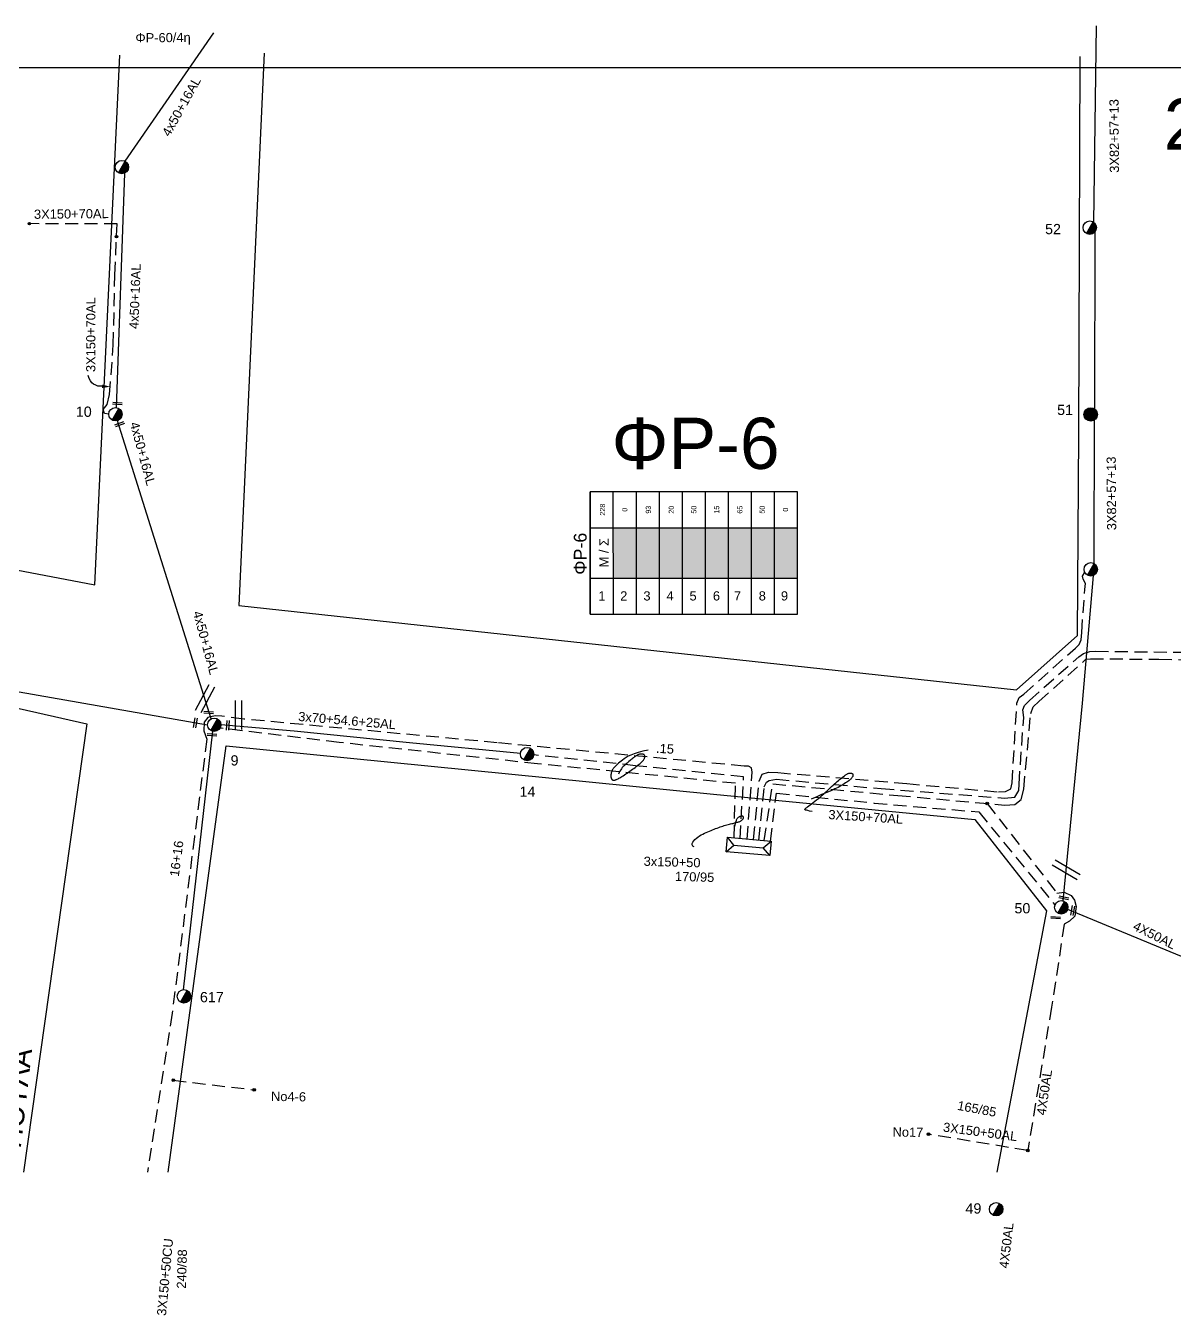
# Model space of a CAD drawing. Header units: millimetres. Extents: x 738 to 2138, y 37 to 533.
# Drawn here: x 1098.2 to 1210.4, y 397.6 to 523.8 of the extents above; entities that cross this region are included whole.
import ezdxf
from ezdxf.enums import TextEntityAlignment as Align

# ---------------------------------------------------------------- set-up
doc = ezdxf.new("R2010")
doc.units = ezdxf.units.MM
doc.linetypes.add('DASHED', pattern=[19.05, 12.7, -6.35])
for name, color, linetype in [('Άγνωστα', 7, 'Continuous'), ('Ασφαλειοκιβώτια Χ.Τ 9 αναχωρήσεων', 7, 'Continuous'), ('Γυμνά εναέρια ΧΤ   4x35CU', 7, 'Continuous'), ('Γυμνά εναέρια ΧΤ (3Φ)   4x50AL', 7, 'Continuous'), ('Γυμνά εναέρια ΧΤ και ΦΟΠ (3Φ)   4x50+16AL', 7, 'Continuous'), ('Επιγραφές - Σχήματα', 7, 'Continuous'), ('Καλώδια ΧΤ   3x150+50AL', 7, 'DASHED'), ('Καλώδια ΧΤ   3x150+50CU', 7, 'DASHED'), ('Καλώδια ΧΤ   3x150+70 AL', 7, 'DASHED'), ('Μηχανική τομή', 7, 'Continuous'), ('Στύλος Ξύλινος', 7, 'Continuous'), ('Στύλος Ξύλινος @ 1', 7, 'Continuous'), ('Στύλος ΦΜ', 7, 'Continuous'), ('Στύλος ΦΜ @ 1', 7, 'Continuous'), ('Συνδέσεις', 7, 'Continuous'), ('Συνεστραμμένα ΧΤ   3x70+54.6+25 AL', 7, 'SYN_LINE'), ('Τομή', 7, 'Continuous'), ('Υποσταθμός πόλεως', 7, 'Continuous'), ('Υπόβαθρο ΔΕΗ', 7, 'Continuous'), ('Υπόγεια Καλώδια Δικτύου ΧΤ   .15', 7, 'DASHED'), ('Υπόγεια καλώδια Παροχών ΧΤ   4x50AL', 7, 'DASHED')]:
    doc.layers.add(name, color=color, linetype=linetype)
doc.styles.add('arial', font='arial.ttf')
doc.styles.get("Standard").update_dxf_attribs({"font": 'arial.ttf'})
doc.linetypes.add('SYN_LINE', pattern='A,0.5,-0.0001,["/\\/\\/\\/",Standard,S=0.1,R=0,X=0,Y=-0.05],-0.25', length=0.7501)

# ---------------------------------------------------------------- blocks, each defined once
blk = doc.blocks.new('ΥΠΑΡΧΩΝ ΤΣΙΜΕΝΤΕΝΙΟΣ ΣΤΥΛΟΣ')
at = {"layer": 'Στύλος ΦΜ'}
blk.add_hatch(color=7, dxfattribs=at).paths.add_polyline_path([(-1.29, -2.28, 0.574793), (2.62, 0, 0.268822), (1.3, 2.27)])
blk.add_line((-1.29, -2.28), (1.3, 2.27), dxfattribs=at)
blk.add_circle((0, 0), 2.62, dxfattribs=at)
at = {"layer": 'Στύλος ΦΜ', "flags": 4}
for tag, p in [('ΑΡΙΘΜΟΣ', (-4.68, 8.05)), ('ΤΥΠΟΣ', (-4.91, 3.03))]:
    blk.add_attdef(tag, p, '', height=4, dxfattribs=at)
blk = doc.blocks.new('ΥΠΑΡΧΩΝ ΞΥΛΙΝΟΣ ΣΤΥΛΟΣ')
at = {"layer": 'Στύλος Ξύλινος'}
h = blk.add_hatch(color=7, dxfattribs=at)
h.paths.add_polyline_path([(-2.62, 0, 0.270008), (-1.29, -2.28), (1.3, 2.27, 0.576266)])
h.paths.add_polyline_path([(-1.29, -2.28, 0.574793), (2.62, 0, 0.268822), (1.3, 2.27)])
at = {"layer": 'Στύλος Ξύλινος', "color": 7}
blk.add_line((-1.29, -2.28), (1.3, 2.27), dxfattribs=at)
blk.add_circle((0, 0), 2.62, dxfattribs=at)
at = {"layer": 'Στύλος Ξύλινος', "flags": 4}
for tag, p in [('ΑΡΙΘΜΟΣ', (-4.91, 8.6)), ('ΤΥΠΟΣ', (-4.85, 3.39))]:
    blk.add_attdef(tag, p, '', height=4, dxfattribs=at)
blk = doc.blocks.new('_ΣΥΝΔΕΣΗ')
at = {"layer": 'Συνδέσεις', "linetype": 'SYN_LINE', "ltscale": 40}
blk.add_hatch(color=256, dxfattribs=at).paths.add_polyline_path([(-116.75, 2339.64, 1), (-117.75, 2339.64, 1)])
at = {"layer": 'Συνδέσεις'}
blk.add_circle((-117.25, 2339.64), 0.5, dxfattribs=at)
blk = doc.blocks.new('ΤΟΜΗ')
at = {"layer": 'Τομή', "ltscale": 40}
for p, q in [((-5.68, 0), (5.68, 0)), ((5.68, -2.33), (-5.68, -2.33))]:
    blk.add_line(p, q, dxfattribs=at)
blk = doc.blocks.new('ΥΠΟΣΤΑΘΜΟΣ ΠΟΛΕΩΣ')
at = {"layer": 'Υποσταθμός πόλεως', "linetype": 'Continuous', "ltscale": 40}
blk.add_lwpolyline([(-8.57, 2.82), (8.57, 2.82), (8.57, -2.82), (-8.57, -2.82)], close=True, dxfattribs=at)
for points in [[(-5.75, 0), (-8.57, 2.82)], [(5.75, 0), (8.57, 2.82)], [(-8.57, -2.82), (-5.75, 0)], [(-5.75, 0), (5.75, 0)], [(8.57, -2.82), (5.75, 0)]]:
    blk.add_lwpolyline(points, dxfattribs=at)
at = {"layer": 'Υποσταθμός πόλεως', "linetype": 'SYN_LINE', "ltscale": 40, "flags": 1}
for tag, p in [('ΜΕΤΑΣΧΗΜΑΤΙΣΜΟΣ', (10.6, 2.39)), ('ΙΣΧΥΣ', (10.58, -0.41)), ('ΑΡΙΘΜΟΣ', (10.7, -3.13))]:
    blk.add_attdef(tag, p, '', height=1.8, dxfattribs=at)
blk = doc.blocks.new('ΜΗΧΑΝΙΚΗ ΤΟΜΗ')
at = {"layer": 'Μηχανική τομή', "ltscale": 40}
for p, q in [((-1.89, 0.78), (1.89, 0.78)), ((1.89, 0), (-1.89, 0))]:
    blk.add_line(p, q, dxfattribs=at)
blk = doc.blocks.new('ΑΣΦΑΛΕΙΟΚΙΒΩΤΙΟ ΥΠΟΣΤΑΘΜΟΥ 9 ΑΝΑΧΩΡΗΣΕΩΝ')
at = {"layer": 'Ασφαλειοκιβώτια Χ.Τ 9 αναχωρήσεων', "ltscale": 40}
for p, q in [((-23.8, 40.36), (24.02, 40.36)), ((-9.72, 40.36), (-9.72, -40.64)), ((9.94, 40.36), (9.94, -40.64)), ((-23.8, 31.36), (24.02, 31.36)), ((-23.8, 22.36), (24.02, 22.36)), ((-23.8, 13.36), (24.02, 13.36)), ((-23.8, 4.36), (24.02, 4.36)), ((-23.8, -4.64), (24.02, -4.64)), ((-23.8, -13.64), (24.02, -13.64)), ((-23.8, -22.64), (24.02, -22.64)), ((-23.8, -31.64), (24.02, -31.64))]:
    blk.add_line(p, q, dxfattribs=at)
at = {"layer": 'Ασφαλειοκιβώτια Χ.Τ 9 αναχωρήσεων'}
blk.add_lwpolyline([(-23.8, -40.64), (24.02, -40.64), (24.02, 40.36), (-23.8, 40.36)], close=True, dxfattribs=at)
for s, p in [('1', (-18.45, 37.24)), ('2', (-18.45, 28.67)), ('3', (-18.45, 19.6)), ('4', (-18.45, 10.58)), ('5', (-18.45, 1.57)), ('6', (-18.45, -7.57)), ('7', (-18.45, -15.81)), ('8', (-18.45, -25.5)), ('9', (-18.45, -34.19))]:
    blk.add_text(s, height=3.6, rotation=270, dxfattribs=at).set_placement(p)
at = {"layer": 'Ασφαλειοκιβώτια Χ.Τ 9 αναχωρήσεων', "ltscale": 40}
for tag, height, p in [('ΟΝΟΜΑ', 5, (-0.16, 44.31)), ('ΚΕΙΜΕΝΟ 1', 2, (17.06, 35.59)), ('ΚΕΙΜΕΝΟ 2', 2, (17.06, 26.88)), ('ΚΕΙΜΕΝΟ 3', 2, (17.06, 17.69)), ('ΚΕΙΜΕΝΟ 4', 2, (17.06, 8.71)), ('ΚΕΙΜΕΝΟ 5', 2, (17.06, -0.13)), ('ΚΕΙΜΕΝΟ 6', 2, (17.06, -9.05)), ('ΚΕΙΜΕΝΟ 7', 2, (17.06, -18.13)), ('ΚΕΙΜΕΝΟ 8', 2, (17.06, -26.85)), ('ΚΕΙΜΕΝΟ 9', 2, (17.06, -35.99)), ('ΣΧ', 2, (-0.1, -42.64))]:
    blk.add_attdef(tag, text='', height=height, dxfattribs=at).set_placement(p, align=Align.MIDDLE_CENTER)

msp = doc.modelspace()

# ---------------------------------------------------------------- hatches: boundary and pattern name
at = {"layer": 'Ασφαλειοκιβώτια Χ.Τ 9 αναχωρήσεων', "ltscale": 0.1}
h = msp.add_hatch(color=173, dxfattribs=at)
h.dxf.hatch_style = 1
h.paths.add_polyline_path([(1155.59, 469.78), (1157.84, 469.78), (1157.84, 474.7), (1155.59, 474.7)])
h = msp.add_hatch(color=62, dxfattribs=at)
h.dxf.hatch_style = 1
h.paths.add_polyline_path([(1157.84, 474.7), (1157.84, 469.78), (1160.09, 469.78), (1160.09, 474.7)])
at = {"layer": 'Ασφαλειοκιβώτια Χ.Τ 9 αναχωρήσεων', "ltscale": 10}
h = msp.add_hatch(color=1, dxfattribs=at)
h.dxf.hatch_style = 1
h.paths.add_polyline_path([(1160.09, 474.7), (1160.09, 469.78), (1162.34, 469.78), (1162.34, 474.7)])
at = {"layer": 'Ασφαλειοκιβώτια Χ.Τ 9 αναχωρήσεων', "ltscale": 0.1}
h = msp.add_hatch(color=2, dxfattribs=at)
h.dxf.hatch_style = 1
h.paths.add_polyline_path([(1162.34, 474.7), (1162.34, 469.78), (1164.59, 469.78), (1164.59, 474.7)])
h = msp.add_hatch(color=5, dxfattribs=at)
h.dxf.hatch_style = 1
h.paths.add_polyline_path([(1164.59, 474.7), (1164.59, 469.78), (1166.84, 469.78), (1166.84, 474.7)])
h = msp.add_hatch(color=133, dxfattribs=at)
h.dxf.hatch_style = 1
h.paths.add_polyline_path([(1166.84, 474.7), (1166.84, 469.78), (1169.09, 469.78), (1169.09, 474.7)])
h = msp.add_hatch(color=30, dxfattribs=at)
h.dxf.hatch_style = 1
h.paths.add_polyline_path([(1169.09, 474.7), (1169.09, 469.78), (1171.34, 469.78), (1171.34, 474.7)])
h = msp.add_hatch(color=6, dxfattribs=at)
h.dxf.hatch_style = 1
h.paths.add_polyline_path([(1171.34, 474.7), (1171.34, 469.78), (1173.59, 469.78), (1173.59, 474.7)])

# ---------------------------------------------------------------- linework, layer by layer
at = {"layer": 'Άγνωστα', "color": 5, "ltscale": 0.1}
for points in [[(1202.59, 504.55), (1202.83, 523.77)], [(1202.67, 486.17), (1202.7, 503.64)], [(1202.61, 471.21), (1202.63, 485.47)], [(1199.57, 438.24), (1201.48, 457.57), (1202.55, 470.04)]]:
    msp.add_lwpolyline(points, dxfattribs=at)
at = {"layer": 'Άγνωστα', "ltscale": 0.1}
msp.add_lwpolyline([(1116.42, 454.82), (1116.42, 454.82), (1113.53, 429.56), (1113.53, 429.56)], dxfattribs=at)
at = {"layer": 'Άγνωστα', "color": 2, "linetype": 'DASHED', "ltscale": 0.1}
msp.add_lwpolyline([(1112.58, 420.71), (1120.48, 419.77)], dxfattribs=at)
at = {"layer": 'Γυμνά εναέρια ΧΤ   4x35CU', "color": 2, "ltscale": 0.1}
msp.add_lwpolyline([(1200.02, 437.44), (1215.84, 430.89)], dxfattribs=at)
at = {"layer": 'Γυμνά εναέρια ΧΤ (3Φ)   4x50AL', "color": 2, "ltscale": 0.1, "const_width": 0.0000003}
msp.add_lwpolyline([(1198.95, 437.15), (1193.66, 407.94), (1186.96, 368.1)], dxfattribs=at)
at = {"layer": 'Γυμνά εναέρια ΧΤ και ΦΟΠ (3Φ)   4x50+16AL', "color": 30, "linetype": 'SYN_LINE', "ltscale": 10}
for points in [[(1107.87, 510.53), (1116.54, 523.09)], [(1107.02, 486.44), (1107.84, 509.38)], [(1116.27, 456.03), (1107.12, 485.17)]]:
    msp.add_lwpolyline(points, dxfattribs=at)
at = {"layer": 'Επιγραφές - Σχήματα'}
msp.add_lwpolyline([(747.16, 52.8), (1697.68, 43.15), (1697.68, 519.66), (747.16, 519.66)], close=True, dxfattribs=at)
for points in [[(1105.63, 488.53), (1105.41, 488.53), (1105.19, 488.56), (1104.99, 488.63), (1104.79, 488.73), (1104.62, 488.88), (1104.47, 489.07), (1104.35, 489.3), (1104.26, 489.58)], [(1159.02, 452.98), (1158.48, 452.87), (1158.02, 452.75), (1157.64, 452.62), (1157.32, 452.49), (1157.06, 452.37), (1156.85, 452.24), (1156.67, 452.12), (1156.51, 452), (1156.37, 451.89), (1156.24, 451.79), (1156.12, 451.69), (1156.01, 451.6), (1155.91, 451.51), (1155.83, 451.43), (1155.75, 451.35), (1155.69, 451.28), (1155.63, 451.21), (1155.58, 451.14), (1155.53, 451.07), (1155.5, 451), (1155.47, 450.93), (1155.44, 450.87), (1155.42, 450.81), (1155.4, 450.75), (1155.39, 450.69), (1155.38, 450.63), (1155.37, 450.58), (1155.37, 450.53), (1155.36, 450.48), (1155.36, 450.43), (1155.37, 450.38), (1155.37, 450.34), (1155.38, 450.3), (1155.39, 450.26), (1155.4, 450.22), (1155.41, 450.19), (1155.42, 450.16), (1155.44, 450.13), (1155.46, 450.1), (1155.49, 450.08), (1155.51, 450.07), (1155.54, 450.05), (1155.57, 450.04), (1155.61, 450.04), (1155.64, 450.04), (1155.68, 450.04), (1155.72, 450.04), (1155.77, 450.05), (1155.82, 450.07), (1155.87, 450.09), (1155.92, 450.11), (1155.99, 450.14), (1156.06, 450.18), (1156.13, 450.22), (1156.22, 450.27), (1156.32, 450.33), (1156.43, 450.4), (1156.55, 450.47), (1156.68, 450.55), (1156.81, 450.64), (1156.95, 450.73), (1157.08, 450.82), (1157.22, 450.91), (1157.35, 451.01), (1157.48, 451.1), (1157.61, 451.19), (1157.73, 451.27), (1157.84, 451.36), (1157.94, 451.44), (1158.04, 451.52), (1158.13, 451.6), (1158.22, 451.67), (1158.3, 451.74), (1158.37, 451.81), (1158.43, 451.87), (1158.49, 451.94), (1158.54, 452), (1158.58, 452.05), (1158.61, 452.11), (1158.64, 452.16), (1158.66, 452.21), (1158.68, 452.26), (1158.69, 452.31), (1158.69, 452.35), (1158.69, 452.39), (1158.68, 452.43), (1158.66, 452.46), (1158.65, 452.49), (1158.62, 452.52), (1158.6, 452.54), (1158.56, 452.56), (1158.53, 452.57), (1158.49, 452.58), (1158.45, 452.59), (1158.41, 452.59), (1158.37, 452.59), (1158.33, 452.59), (1158.28, 452.59), (1158.24, 452.58), (1158.19, 452.58), (1158.15, 452.57), (1158.1, 452.55), (1158.05, 452.53), (1158, 452.51), (1157.94, 452.48), (1157.89, 452.45), (1157.83, 452.41), (1157.77, 452.37), (1157.71, 452.32), (1157.64, 452.27), (1157.57, 452.22), (1157.49, 452.16), (1157.41, 452.09), (1157.32, 452.02), (1157.23, 451.95), (1157.13, 451.87), (1157.04, 451.79), (1156.94, 451.71), (1156.85, 451.62), (1156.75, 451.54), (1156.66, 451.45), (1156.57, 451.36), (1156.48, 451.27), (1156.4, 451.16), (1156.32, 451.05), (1156.24, 450.92), (1156.17, 450.78), (1156.1, 450.61)], [(1175.04, 446.99), (1174.79, 447.02), (1174.61, 447.06), (1174.48, 447.09), (1174.39, 447.11), (1174.34, 447.14), (1174.32, 447.16), (1174.31, 447.18), (1174.32, 447.2), (1174.33, 447.21), (1174.35, 447.23), (1174.38, 447.26), (1174.41, 447.29), (1174.46, 447.33), (1174.52, 447.38), (1174.6, 447.44), (1174.7, 447.52), (1174.83, 447.61), (1174.97, 447.72), (1175.13, 447.84), (1175.3, 447.98), (1175.47, 448.12), (1175.65, 448.26), (1175.84, 448.41), (1176.01, 448.56), (1176.18, 448.71), (1176.35, 448.86), (1176.5, 449.01), (1176.66, 449.15), (1176.8, 449.29), (1176.94, 449.42), (1177.08, 449.55), (1177.22, 449.67), (1177.35, 449.78), (1177.47, 449.89), (1177.6, 449.99), (1177.71, 450.09), (1177.82, 450.18), (1177.93, 450.26), (1178.02, 450.33), (1178.11, 450.4), (1178.19, 450.46), (1178.26, 450.51), (1178.32, 450.56), (1178.38, 450.6), (1178.43, 450.63), (1178.48, 450.66), (1178.53, 450.68), (1178.57, 450.7), (1178.62, 450.71), (1178.66, 450.72), (1178.71, 450.73), (1178.75, 450.73), (1178.79, 450.73), (1178.83, 450.73), (1178.87, 450.72), (1178.9, 450.71), (1178.93, 450.69), (1178.96, 450.68), (1178.98, 450.66), (1179, 450.64), (1179.01, 450.62), (1179.02, 450.59), (1179.03, 450.57), (1179.03, 450.54), (1179.03, 450.52), (1179.03, 450.49), (1179.02, 450.47), (1179.01, 450.44), (1179, 450.41), (1178.99, 450.38), (1178.97, 450.35), (1178.95, 450.32), (1178.93, 450.28), (1178.9, 450.24), (1178.86, 450.2), (1178.82, 450.15), (1178.77, 450.1), (1178.7, 450.04), (1178.63, 449.98), (1178.54, 449.91), (1178.43, 449.84), (1178.31, 449.76), (1178.18, 449.67), (1178.04, 449.59), (1177.89, 449.5), (1177.74, 449.41), (1177.58, 449.33), (1177.42, 449.25), (1177.26, 449.18), (1177.08, 449.1), (1176.87, 449.01), (1176.63, 448.91), (1176.32, 448.78), (1175.95, 448.62), (1175.49, 448.42), (1174.93, 448.17)], [(1163.5, 443.51), (1163.38, 443.6), (1163.32, 443.71), (1163.32, 443.84), (1163.37, 443.97), (1163.46, 444.1), (1163.58, 444.23), (1163.72, 444.36), (1163.87, 444.48), (1164.03, 444.59), (1164.19, 444.68), (1164.35, 444.77), (1164.51, 444.85), (1164.67, 444.93), (1164.83, 444.99), (1164.99, 445.06), (1165.15, 445.12), (1165.3, 445.18), (1165.45, 445.24), (1165.6, 445.3), (1165.75, 445.35), (1165.9, 445.4), (1166.04, 445.46), (1166.18, 445.5), (1166.31, 445.55), (1166.45, 445.59), (1166.58, 445.63), (1166.71, 445.67), (1166.83, 445.7), (1166.95, 445.73), (1167.06, 445.76), (1167.17, 445.79), (1167.27, 445.81), (1167.37, 445.83), (1167.46, 445.86), (1167.54, 445.88), (1167.62, 445.9), (1167.7, 445.92), (1167.77, 445.94), (1167.84, 445.96), (1167.9, 445.98), (1167.96, 446.01), (1168.02, 446.04), (1168.07, 446.06), (1168.12, 446.09), (1168.16, 446.13), (1168.2, 446.16), (1168.23, 446.19), (1168.26, 446.22), (1168.29, 446.25), (1168.3, 446.28), (1168.32, 446.31), (1168.33, 446.34), (1168.33, 446.37), (1168.33, 446.39), (1168.33, 446.42), (1168.32, 446.44), (1168.31, 446.46), (1168.3, 446.47), (1168.28, 446.49), (1168.27, 446.5), (1168.25, 446.51), (1168.23, 446.52), (1168.2, 446.52), (1168.18, 446.53), (1168.15, 446.53), (1168.12, 446.52), (1168.09, 446.52), (1168.06, 446.51), (1168.02, 446.5), (1167.99, 446.49), (1167.96, 446.48), (1167.92, 446.46), (1167.89, 446.44), (1167.86, 446.42), (1167.82, 446.4), (1167.79, 446.38), (1167.76, 446.35), (1167.73, 446.32), (1167.7, 446.28), (1167.67, 446.24), (1167.65, 446.19), (1167.62, 446.14), (1167.6, 446.07), (1167.57, 445.99), (1167.54, 445.9), (1167.51, 445.79), (1167.48, 445.65), (1167.44, 445.5)]]:
    msp.add_lwpolyline(points, dxfattribs=at)
msp.add_solid([(1105.63, 488.7), (1106.41, 488.49), (1105.62, 488.37)], dxfattribs=at)
at = {"layer": 'Καλώδια ΧΤ   3x150+50AL', "color": 30, "ltscale": 0.1}
msp.add_lwpolyline([(1196.12, 413.84), (1196.12, 413.83), (1186.41, 415.43)], dxfattribs=at)
at = {"layer": 'Καλώδια ΧΤ   3x150+50CU', "color": 133, "ltscale": 0.1, "const_width": 0.0000003}
msp.add_lwpolyline([(1104.36, 375.78), (1104.38, 377.22), (1105.84, 377.85), (1110.06, 411.72)], dxfattribs=at)
at = {"layer": 'Καλώδια ΧΤ   3x150+70 AL', "color": 30, "ltscale": 0.1}
for points in [[(1106.27, 485.8), (1105.84, 485.88), (1105.72, 486.28), (1106.1, 486.75), (1106.35, 487.74), (1106.71, 492.57), (1106.87, 499.44), (1107.08, 504.41), (1098.51, 504.43)], [(1170.34, 444.13), (1171.19, 449.68), (1183.4, 448.54), (1193.87, 447.6), (1194.84, 447.65), (1195.46, 448.14), (1195.73, 449.16), (1196.41, 456.55), (1196.64, 457.22), (1197.2, 457.74), (1201.79, 461.85), (1202.24, 461.9), (1208.95, 461.86), (1218.51, 461.7), (1224.86, 461.69), (1229.96, 451.4), (1257.1, 449.04), (1275.2, 447.48), (1275.79, 452.92)]]:
    msp.add_lwpolyline(points, dxfattribs=at)
at = {"layer": 'Καλώδια ΧΤ   3x150+70 AL', "color": 5, "ltscale": 0.1}
msp.add_lwpolyline([(1169.3, 444.23), (1169.87, 449.94), (1170.14, 450.63), (1170.76, 450.82), (1171.67, 450.78), (1184.28, 449.7), (1193.25, 448.89), (1193.93, 448.93), (1194.47, 449.2), (1194.59, 449.76), (1195.05, 457.55), (1195.05, 457.55), (1195.27, 458.11), (1195.73, 458.45), (1200.78, 462.93), (1201.16, 463.3), (1201.34, 463.76), (1201.39, 464.48), (1201.71, 468.66), (1201.75, 469.26), (1201.55, 469.69), (1201.47, 469.98), (1201.69, 470.36)], dxfattribs=at)
at = {"layer": 'Καλώδια ΧΤ   3x150+70 AL', "color": 6, "ltscale": 0.1}
msp.add_lwpolyline([(1169.83, 444.18), (1170.36, 449.37), (1170.59, 449.84), (1170.85, 450.01), (1171.54, 450.13), (1181.79, 449.21), (1193.83, 448.29), (1194.84, 448.37), (1195.26, 449.03), (1195.27, 449.64), (1195.72, 456.17), (1195.65, 456.92), (1195.79, 457.34), (1196.28, 457.82), (1201.1, 462.1), (1201.57, 462.42), (1202.18, 462.62), (1202.73, 462.63), (1215.35, 462.5)], dxfattribs=at)
at = {"layer": 'Καλώδια ΧΤ   3x150+70 AL', "color": 2, "ltscale": 0.1}
msp.add_lwpolyline([(1170.96, 444.08), (1171.55, 448.77), (1181.11, 447.8), (1191.34, 446.93), (1198.78, 437.85)], dxfattribs=at)
at = {"layer": 'Συνεστραμμένα ΧΤ   3x70+54.6+25 AL', "color": 1, "ltscale": 10}
msp.add_lwpolyline([(1086.7, 460.56), (1115.93, 455.45)], dxfattribs=at)
at = {"layer": 'Συνεστραμμένα ΧΤ   3x70+54.6+25 AL', "color": 173, "ltscale": 10}
msp.add_lwpolyline([(1146.52, 452.64), (1135.66, 453.69), (1124.4, 454.81), (1117.24, 455.45)], dxfattribs=at)
at = {"layer": 'Υπόβαθρο ΔΕΗ', "ltscale": 0.1}
for points in [[(1039.81, 520.96), (1037.85, 501.05), (1036.1, 482.22), (1104.91, 469.12), (1107.34, 520.9)], [(1121.46, 521.09), (1118.97, 467.12), (1195.02, 458.88), (1200.99, 464.18), (1201.11, 483.9), (1201.24, 520.77)], [(1028.05, 411.72), (1035.77, 471.03), (1104.12, 455.54), (1097.93, 411.72)], [(1112.07, 411.72), (1117.75, 453.39), (1165.39, 448.68), (1190.93, 446.19), (1197.95, 437.27), (1193.1, 411.72)]]:
    msp.add_lwpolyline(points, dxfattribs=at)
at = {"layer": 'Υπόβαθρο ΔΕΗ', "ltscale": 0.1, "const_width": 0.0000003}
msp.add_lwpolyline([(1193.1, 411.72), (1185.69, 368.2), (1153.07, 367.95), (1145.32, 368.1), (1137.61, 367.91), (1127.95, 369.06), (1107.2, 371.23), (1112.07, 411.72), (1112.07, 411.72)], dxfattribs=at)
at = {"layer": 'Υπόγεια Καλώδια Δικτύου ΧΤ   .15', "color": 133, "ltscale": 0.1}
msp.add_lwpolyline([(1168.68, 444.28), (1169.18, 450.82), (1169.1, 451.23), (1168.82, 451.4), (1168.39, 451.41), (1144.24, 453.69), (1119.48, 456.01), (1117.32, 456.28), (1116.66, 456.32), (1115.94, 456.15), (1115.61, 455.7), (1115.56, 454.86), (1115.87, 454.06), (1114.64, 444.51), (1112.47, 427.25), (1110.06, 411.72)], dxfattribs=at)
at = {"layer": 'Υπόγεια Καλώδια Δικτύου ΧΤ   .15', "color": 2, "ltscale": 0.1}
msp.add_lwpolyline([(1106.68, 376.99, 0.0000003, 0.0000003, 0), (1111.28, 411.72, 0, 0, 0), (1113.47, 426.88, 0, 0, 0), (1113.63, 427.53, 0, 0, 0), (1114.15, 427.8, 0, 0, 0), (1114.66, 428.39, 0, 0, 0), (1114.8, 429.48, 0, 0, 0), (1114.67, 430.19, 0, 0, 0), (1114.13, 430.64, 0, 0, 0), (1115.65, 442.87, 0, 0, 0), (1117.23, 453.42, 0, 0, 0), (1117.48, 453.84, 0, 0, 0), (1117.89, 454.11, 0, 0, 0), (1118.42, 454.17, 0, 0, 0), (1129.3, 452.94, 0, 0, 0), (1166.94, 449.21, 0, 0, 0), (1166.94, 449.21, 0, 0, 0), (1166.94, 449.21, 0, 0, 0), (1166.94, 449.21, 0, 0, 0), (1166.94, 449.21, 0, 0, 0), (1166.88, 444.44, 0, 0, 0)], format="xyseb", dxfattribs=at)
at = {"layer": 'Υπόγεια Καλώδια Δικτύου ΧΤ   .15', "color": 1, "ltscale": 0.1}
msp.add_lwpolyline([(1167.41, 444.39), (1167.55, 449.73), (1148.17, 451.64), (1128.8, 453.72), (1117.15, 455.12)], dxfattribs=at)
at = {"layer": 'Υπόγεια Καλώδια Δικτύου ΧΤ   .15', "color": 173, "ltscale": 0.1}
msp.add_lwpolyline([(1168, 444.34), (1168.34, 450.36), (1157.77, 451.45), (1147.82, 452.51)], dxfattribs=at)
at = {"layer": 'Υπόγεια καλώδια Παροχών ΧΤ   4x50AL', "color": 30, "ltscale": 0.1}
msp.add_lwpolyline([(1192.15, 447.75), (1198.97, 439), (1199.67, 439.1), (1200.37, 438.78), (1200.7, 438.31), (1200.85, 437.7), (1200.72, 436.73), (1200.21, 436.24), (1199.69, 435.97), (1198.44, 427.85), (1196.12, 413.84)], dxfattribs=at)

# ---------------------------------------------------------------- block references
at = {"layer": 'Ασφαλειοκιβώτια Χ.Τ 9 αναχωρήσεων', "xscale": 0.2499999999999591, "yscale": 0.2499999999999591, "zscale": 0.2499999999999591, "rotation": 90.0068814905425}
msp.add_blockref('ΑΣΦΑΛΕΙΟΚΙΒΩΤΙΟ ΥΠΟΣΤΑΘΜΟΥ 9 ΑΝΑΧΩΡΗΣΕΩΝ', (1163.44, 472.21), dxfattribs=at).add_auto_attribs({'ΟΝΟΜΑ': 'ΦP-6', 'ΚΕΙΜΕΝΟ 2': '0', 'ΚΕΙΜΕΝΟ 1': '228', 'ΚΕΙΜΕΝΟ 3': '93', 'ΚΕΙΜΕΝΟ 4': '20', 'ΚΕΙΜΕΝΟ 5': '50', 'ΚΕΙΜΕΝΟ 6': '15', 'ΚΕΙΜΕΝΟ 7': '65', 'ΚΕΙΜΕΝΟ 8': '50', 'ΚΕΙΜΕΝΟ 9': '0'})
at = {"layer": 'Μηχανική τομή'}
for p, xscale, yscale, zscale, rotation in [((1107.11, 486.74), 0.2500000000000123, 0.2500000000000123, 0.2500000000000123, 356.028894776624), ((1107.36, 484.74), 0.2500000000000429, 0.2500000000000429, 0.2500000000000429, 20.9039488969984), ((1116.03, 456.55), 0.2500000000000123, 0.2500000000000123, 0.2500000000000123, 356.028894776624), ((1114.64, 455.66), 0.2499999999999978, 0.2499999999999978, 0.2499999999999978, 260.1188664246693), ((1117.82, 455.4), 0.2500000000000283, 0.2500000000000283, 0.2500000000000283, 265.2408059898204), ((1116.35, 454.37), 0.2500000000000123, 0.2500000000000123, 0.2500000000000123, 356.028894776624), ((1199.63, 438.44), 0.2500000000000249, 0.2500000000000249, 0.2500000000000249, 349.6480551484229), ((1200.41, 437.31), 0.2500000000000079, 0.2500000000000079, 0.2500000000000079, 258.9324371500507), ((1198.84, 436.5), 0.2500000000000123, 0.2500000000000123, 0.2500000000000123, 356.028894776624)]:
    msp.add_blockref('ΜΗΧΑΝΙΚΗ ΤΟΜΗ', p, dxfattribs=dict(at, xscale=xscale, yscale=yscale, zscale=zscale, rotation=rotation))
at = {"layer": 'Στύλος Ξύλινος @ 1', "ltscale": 40}
ref = msp.add_blockref('ΥΠΑΡΧΩΝ ΞΥΛΙΝΟΣ ΣΤΥΛΟΣ', (1202.27, 485.78), dxfattribs=dict(at, xscale=0.25, yscale=0.25, zscale=0.25))
ref.add_attrib('ΤΥΠΟΣ', '51', (1198.99, 485.73), dxfattribs={"layer": 'Στύλος Ξύλινος', "height": 1, "flags": 4})
at = {"layer": 'Στύλος ΦΜ @ 1', "ltscale": 40, "xscale": 0.25, "yscale": 0.25, "zscale": 0.25}
for p in [(1107.55, 509.96), (1202.28, 470.64), (1193.03, 408.1)]:
    msp.add_blockref('ΥΠΑΡΧΩΝ ΤΣΙΜΕΝΤΕΝΙΟΣ ΣΤΥΛΟΣ', p, dxfattribs=at)
at = {"layer": 'Στύλος ΦΜ @ 1', "ltscale": 40}
ref = msp.add_blockref('ΥΠΑΡΧΩΝ ΤΣΙΜΕΝΤΕΝΙΟΣ ΣΤΥΛΟΣ', (1202.18, 504.04), dxfattribs=dict(at, xscale=0.25, yscale=0.25, zscale=0.25))
ref.add_attrib('ΤΥΠΟΣ', '52', (1197.81, 503.4), dxfattribs={"layer": 'Στύλος ΦΜ', "height": 1, "flags": 4})
ref = msp.add_blockref('ΥΠΑΡΧΩΝ ΤΣΙΜΕΝΤΕΝΙΟΣ ΣΤΥΛΟΣ', (1106.92, 485.8), dxfattribs=dict(at, xscale=0.25, yscale=0.25, zscale=0.25))
ref.add_attrib('ΤΥΠΟΣ', '10', (1103.05, 485.55), dxfattribs={"layer": 'Στύλος ΦΜ', "height": 1, "flags": 4})
ref = msp.add_blockref('ΥΠΑΡΧΩΝ ΤΣΙΜΕΝΤΕΝΙΟΣ ΣΤΥΛΟΣ', (1116.58, 455.45), dxfattribs=dict(at, xscale=0.25, yscale=0.25, zscale=0.25))
ref.add_attrib('ΤΥΠΟΣ', '9', (1118.18, 451.47), dxfattribs={"layer": 'Στύλος ΦΜ', "height": 1, "flags": 4})
ref = msp.add_blockref('ΥΠΑΡΧΩΝ ΤΣΙΜΕΝΤΕΝΙΟΣ ΣΤΥΛΟΣ', (1147.17, 452.58), dxfattribs=dict(at, xscale=0.25, yscale=0.25, zscale=0.25))
ref.add_attrib('ΤΥΠΟΣ', '14', (1146.43, 448.41), dxfattribs={"layer": 'Στύλος ΦΜ', "height": 1, "flags": 4})
ref = msp.add_blockref('ΥΠΑΡΧΩΝ ΤΣΙΜΕΝΤΕΝΙΟΣ ΣΤΥΛΟΣ', (1199.39, 437.61), dxfattribs=dict(at, xscale=0.25, yscale=0.25, zscale=0.25))
ref.add_attrib('ΤΥΠΟΣ', '50', (1194.82, 437.02), dxfattribs={"layer": 'Στύλος ΦΜ', "height": 1, "flags": 4})
ref = msp.add_blockref('ΥΠΑΡΧΩΝ ΤΣΙΜΕΝΤΕΝΙΟΣ ΣΤΥΛΟΣ', (1113.62, 428.91), dxfattribs=dict(at, xscale=0.25, yscale=0.25, zscale=0.25))
ref.add_attrib('ΤΥΠΟΣ', '617', (1115.18, 428.33), dxfattribs={"layer": 'Στύλος ΦΜ', "height": 1, "flags": 4})
ref = msp.add_blockref('ΥΠΑΡΧΩΝ ΤΣΙΜΕΝΤΕΝΙΟΣ ΣΤΥΛΟΣ', (1193.03, 408.1), dxfattribs=dict(at, xscale=0.25, yscale=0.25, zscale=0.25))
ref.add_attrib('ΤΥΠΟΣ', '49', (1190.03, 407.68), dxfattribs={"layer": 'Στύλος ΦΜ', "height": 1, "flags": 4})
at = {"layer": 'Συνδέσεις', "xscale": 0.25, "yscale": 0.25, "zscale": 0.25}
for p in [(1127.82, -80.48), (1136.34, -81.75), (1221.47, -137.15), (1141.89, -164.2), (1149.8, -165.14), (1215.72, -169.47), (1225.43, -171.07)]:
    msp.add_blockref('_ΣΥΝΔΕΣΗ', p, dxfattribs=at)
at = {"layer": 'Τομή'}
for p, xscale, yscale, zscale, rotation in [((1115.94, 457.86), 0.2500000000002678, 0.2500000000002678, 0.2500000000002678, 242.2860831264317), ((1118.66, 456.4), 0.2500000000002666, 0.2500000000002666, 0.2500000000002666, 90.38092108355684), ((1199.72, 441.02), 0.2500000000002115, 0.2500000000002115, 0.2500000000002115, 149.5312634139546)]:
    msp.add_blockref('ΤΟΜΗ', p, dxfattribs=dict(at, xscale=xscale, yscale=yscale, zscale=zscale, rotation=rotation))
at = {"layer": 'Υποσταθμός πόλεως', "xscale": 0.2500000000000052, "yscale": 0.2500000000000052, "zscale": 0.2500000000000052, "rotation": 354.9193520125845}
msp.add_blockref('ΥΠΟΣΤΑΘΜΟΣ ΠΟΛΕΩΣ', (1168.82, 443.56), dxfattribs=at)

# ---------------------------------------------------------------- texts
at = {"layer": 'Άγνωστα', "char_height": 0.9, "width": 84.1859, "attachment_point": 1, "rotation": 90.3758, "style": 'arial'}
for insert in [(1204.14, 509.4), (1203.87, 474.46)]:
    msp.add_mtext('3X82+57+13', dxfattribs=dict(at, insert=insert))
at = {"layer": 'Ασφαλειοκιβώτια Χ.Τ 9 αναχωρήσεων', "insert": (1154.23, 469.74), "char_height": 0.9, "width": 4.9136, "attachment_point": 1, "rotation": 90}
msp.add_mtext('\\pi1.0918;Μ / Σ', dxfattribs=at)
at = {"layer": 'Γυμνά εναέρια ΧΤ (3Φ)   4x50AL', "insert": (1193.32, 402.39), "char_height": 0.9, "width": 84.1859, "attachment_point": 1, "rotation": 83.2819, "style": 'arial'}
msp.add_mtext('4X50AL', dxfattribs=at)
at = {"layer": 'Γυμνά εναέρια ΧΤ και ΦΟΠ (3Φ)   4x50+16AL', "char_height": 0.9, "width": 84.1859, "attachment_point": 1, "style": 'arial'}
for insert, rotation in [((1111.42, 513.3), 60.8532), ((1108.27, 494.15), 87.9712), ((1109.19, 485.15), 285.1626), ((1115.36, 466.67), 285.1626)]:
    msp.add_mtext('4x50+16AL', dxfattribs=dict(at, insert=insert, rotation=rotation))
at = {"layer": 'Επιγραφές - Σχήματα', "ltscale": 40, "char_height": 0.9, "width": 47.0228, "attachment_point": 1, "style": 'arial'}
for s, insert, rotation in [('ΦΡ-60/4η', (1108.87, 523.04), 0.5159), ('{\\fArial|b0|i0|c161|p34;16+16}', (1112.22, 440.68), 82.4073), ('3x150+50', (1158.58, 442.57), 358.3609), ('{\\fArial|b0|i0|c161|p34;170/95}', (1161.64, 441.09), 358.3609), ('{\\fArial|b0|i0|c161|p34;165/85}', (1189.34, 418.71), 349.4723)]:
    msp.add_mtext(s, dxfattribs=dict(at, insert=insert, rotation=rotation))
at = {"layer": 'Επιγραφές - Σχήματα', "insert": (1209.41, 516.66), "char_height": 5, "width": 1.2368, "attachment_point": 1}
msp.add_mtext('21N', dxfattribs=at)
at = {"layer": 'Επιγραφές - Σχήματα', "linetype": 'Continuous', "insert": (1155.42, 485.46), "char_height": 5, "width": 8.3119, "attachment_point": 1}
msp.add_mtext('ΦP-6', dxfattribs=at)
at = {"layer": 'Επιγραφές - Σχήματα', "attachment_point": 1, "style": 'arial'}
for s, insert, char_height, width, rotation in [('ΠΟΥΛΑ', (1095.67, 414.22), 2, 42.5503, 83.4136), ('No4-6', (1122.14, 419.59), 0.9, 84.1859, 359.0405), ('No17', (1182.91, 416.11), 0.9, 84.1859, 359.0405), ('240/88', (1112.91, 400.35), 0.9, 5.4767, 88.3173)]:
    msp.add_mtext(s, dxfattribs=dict(at, insert=insert, char_height=char_height, width=width, rotation=rotation))
at = {"layer": 'Καλώδια ΧΤ   3x150+50AL', "insert": (1187.91, 416.59), "char_height": 0.9, "width": 84.1859, "attachment_point": 1, "rotation": 352.5327, "style": 'arial'}
msp.add_mtext('3X150+50AL', dxfattribs=at)
at = {"layer": 'Καλώδια ΧΤ   3x150+50CU', "insert": (1110.97, 397.74), "char_height": 0.9, "width": 84.1859, "attachment_point": 1, "rotation": 84.7061, "style": 'arial'}
msp.add_mtext('3X150+50CU', dxfattribs=at)
at = {"layer": 'Καλώδια ΧΤ   3x150+70 AL', "char_height": 0.9, "width": 84.1859, "attachment_point": 1, "style": 'arial'}
for insert, rotation in [((1098.95, 505.8), 0.5404), ((1104.06, 489.92), 90), ((1176.66, 447.14), 356.3127)]:
    msp.add_mtext('3X150+70AL', dxfattribs=dict(at, insert=insert, rotation=rotation))
at = {"layer": 'Συνεστραμμένα ΧΤ   3x70+54.6+25 AL', "insert": (1124.84, 456.73), "char_height": 0.9, "width": 84.1859, "attachment_point": 1, "rotation": 355.0663, "style": 'arial'}
msp.add_mtext('3x70+54.6+25AL', dxfattribs=at)
at = {"layer": 'Υπόγεια Καλώδια Δικτύου ΧΤ   .15', "insert": (1159.81, 453.61), "char_height": 0.9, "width": 84.1859, "attachment_point": 1, "rotation": 356.8585, "style": 'arial'}
msp.add_mtext('.15', dxfattribs=at)
at = {"layer": 'Υπόγεια καλώδια Παροχών ΧΤ   4x50AL', "char_height": 0.9, "width": 84.1859, "attachment_point": 1, "style": 'arial'}
for insert, rotation in [((1206.72, 436.28), 333.4605), ((1196.97, 417.37), 81.7425)]:
    msp.add_mtext('4X50AL', dxfattribs=dict(at, insert=insert, rotation=rotation))

doc.saveas('drawing.dxf')
